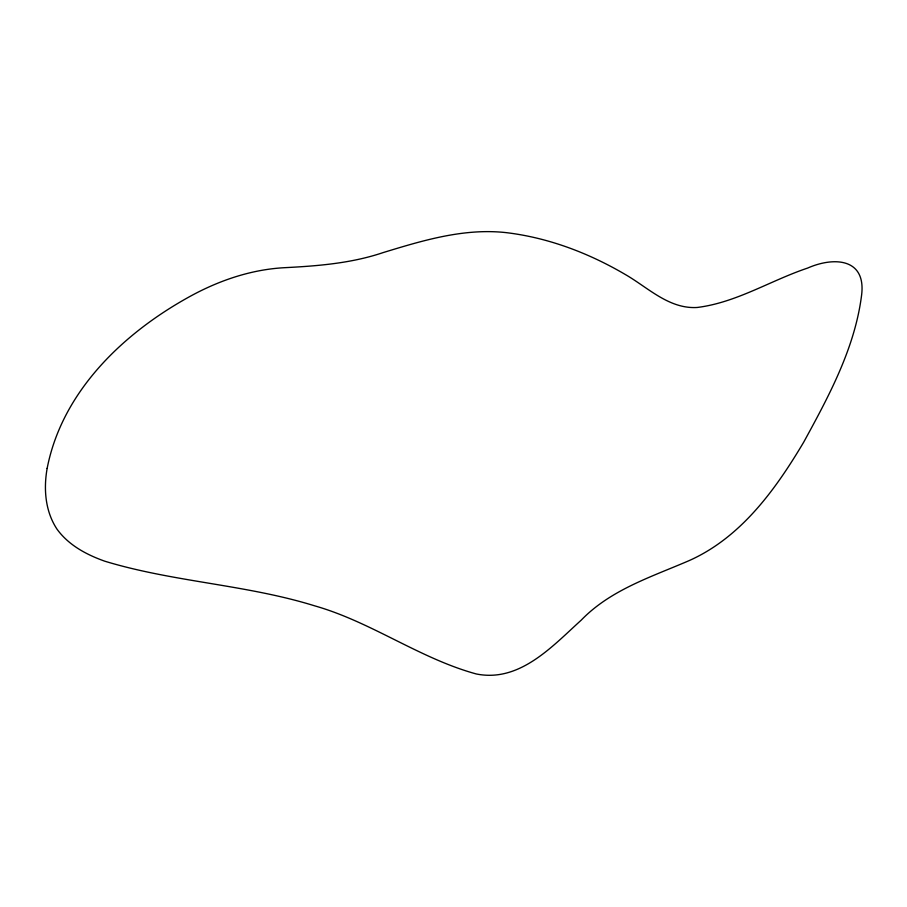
<?xml version="1.0" encoding="UTF-8"?>
<svg xmlns="http://www.w3.org/2000/svg" width="907" height="907" viewBox="0 0 907 907"><rect width="100%" height="100%" fill="white"/><g stroke="black" fill="none" stroke-linecap="round" stroke-linejoin="round"><path stroke-width="1.36" d="M47.141 468.409C43.491 489.043 45.203 511.321 57.016 529.178C68.66 545.22 86.482 554.687 104.77 561.195C173.362 582.045 246.069 584.55 314.604 605.819C371.258 621.907 419.578 658.437 476.266 673.958C519.62 682.733 552.238 646.362 581.194 620.173C610.638 589.686 651.521 576.897 689.343 560.526C741.121 537.363 775.508 489.587 803.647 442.265C828.941 396.019 855.052 347.766 861.65 294.718C866.026 258.007 833.556 256.658 807.661 268.064C770.599 280.467 736.393 302.632 697.109 307.484C668.935 309.14 647.938 287.496 625.229 274.458C588.926 253.155 548.69 237.804 506.764 232.702C464.497 227.827 423.115 240.378 383.185 252.577C351.372 263.336 317.813 265.989 284.515 267.69C249.935 269.56 216.671 281.295 186.706 298.256C121.617 334.796 61.869 392.527 47.141 468.409"/></g></svg>
